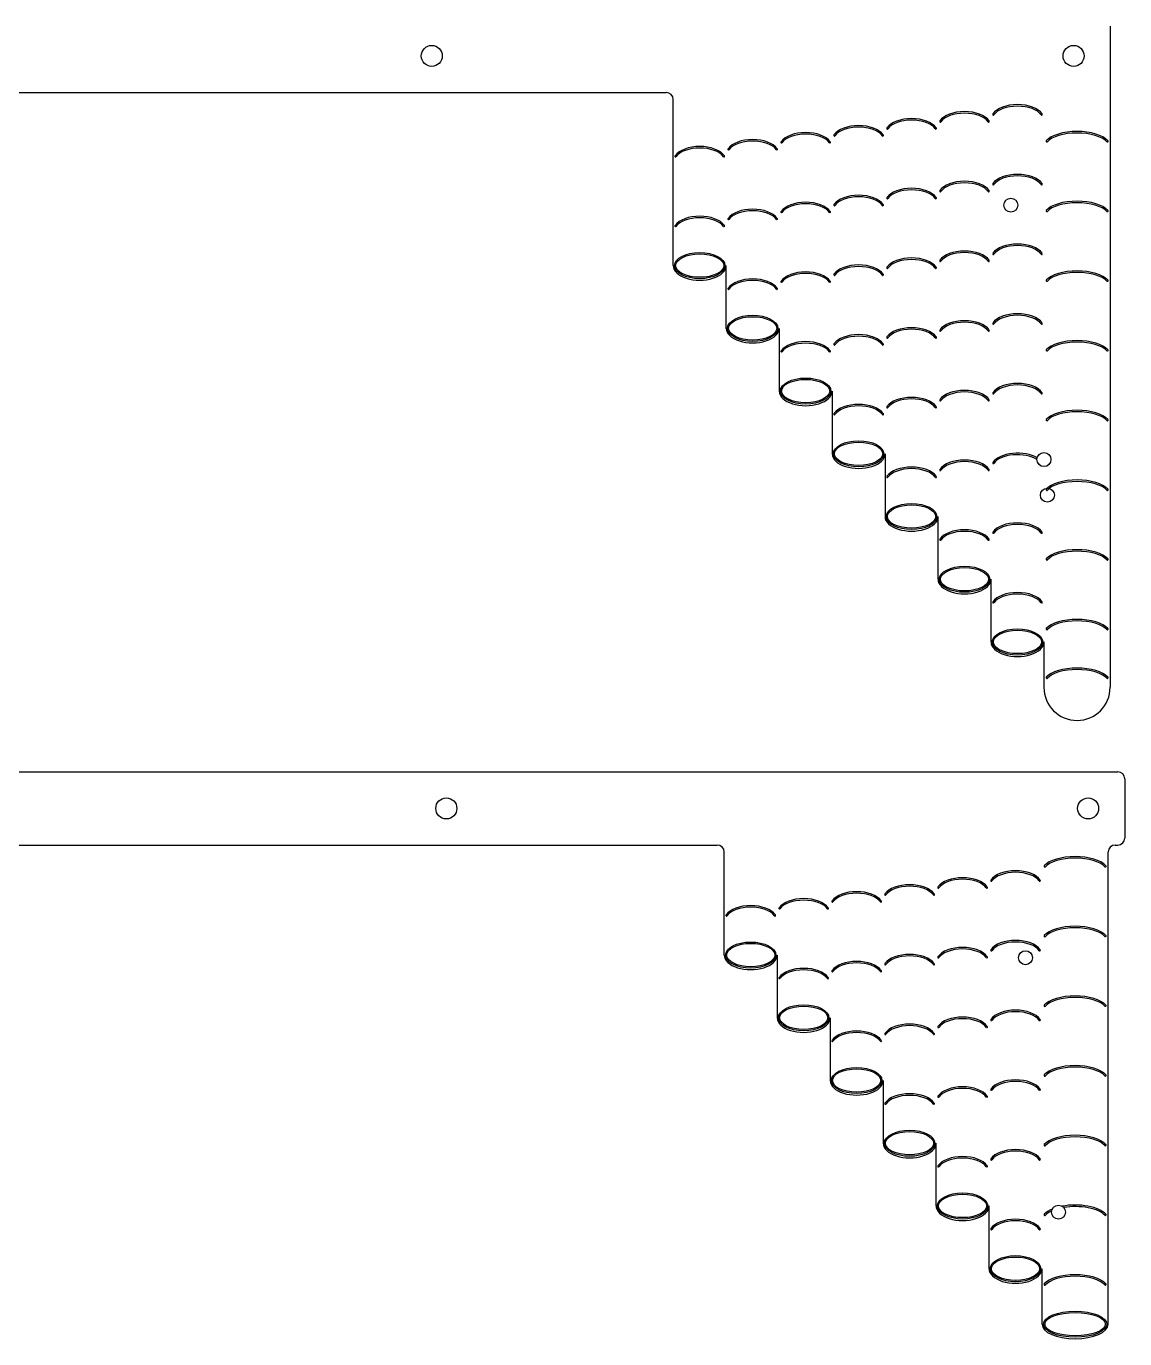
# Model space of a CAD drawing. Header units: millimetres. Extents: x -1211 to -100, y -1155 to 1320.
# Drawn here: x -294.1 to -136.4, y -858.4 to -670.1 of the extents above; entities that cross this region are included whole.
import ezdxf

# ---------------------------------------------------------------- set-up
doc = ezdxf.new("R2010")
doc.units = ezdxf.units.MM
doc.layers.get('0').update_dxf_attribs({"lineweight": 25, "true_color": 0xffffff})
for name, color, linetype, lineweight, true_color in [('brass', 7, 'Continuous', 25, 0x000000), ('f1', 7, 'Continuous', 25, 0x000000), ('f2', 7, 'Continuous', 25, 0x000000)]:
    doc.layers.add(name, color=color, linetype=linetype, lineweight=lineweight, true_color=true_color)

msp = doc.modelspace()

# ---------------------------------------------------------------- linework, layer by layer
msp.add_line((-364.75, -787.56), (-194.9, -787.56))
for centre in [(-150.68, -803.73), (-145.93, -840.23)]:
    msp.add_circle(centre, 1)
for centre, start, end in [((-194.9, -788.56), 0, 90), ((-137.8, -788.56), 90, 180)]:
    msp.add_arc(centre, 1, start, end)
at = {"layer": 'brass'}
for p, q in [((-136.43, -778.06), (-136.43, -786.56)), ((-137.8, -787.56), (-137.43, -787.56))]:
    msp.add_line(p, q, dxfattribs=at)
for centre, start, end in [((-137.43, -778.06), 0, 90), ((-137.43, -786.56), 270, 0)]:
    msp.add_arc(centre, 1, start, end, dxfattribs=at)
at = {"layer": 'f1'}
for p, q in [((-138.52, -670.09), (-138.52, -764.93)), ((-361.62, -679.59), (-202.22, -679.59)), ((-201.22, -704.43), (-201.22, -680.59)), ((-193.62, -713.43), (-193.62, -704.43)), ((-186.02, -713.43), (-186.02, -722.43)), ((-178.42, -722.43), (-178.42, -731.43)), ((-170.82, -731.43), (-170.82, -740.43)), ((-163.22, -749.43), (-163.22, -740.43)), ((-155.62, -758.43), (-155.62, -749.43)), ((-148.02, -758.43), (-148.02, -764.93)), ((-422.23, -777.06), (-137.43, -777.06))]:
    msp.add_line(p, q, dxfattribs=at)
for centre, radius in [((-235.87, -674.34), 1.51), ((-143.77, -674.34), 1.51), ((-152.77, -695.76), 1), ((-148.02, -732.26), 1), ((-147.53, -737.36), 1), ((-233.78, -782.31), 1.51), ((-141.68, -782.31), 1.51)]:
    msp.add_circle(centre, radius, dxfattribs=at)
for centre, radius, start, end in [((-202.22, -680.59), 1, 0, 90), ((-143.27, -764.93), 4.75, 180, 360)]:
    msp.add_arc(centre, radius, start, end, dxfattribs=at)
at = {"layer": 'f1', "color": 5, "true_color": 0x0000ff}
for centre, start, end in [((-147.61, -686.58), 135.4006, 321.3987), ((-138.92, -686.58), 218.6013, 44.5994), ((-147.61, -696.58), 135.4006, 321.3987), ((-138.92, -696.58), 218.6013, 44.5994), ((-147.61, -706.58), 135.4006, 321.3987), ((-138.92, -706.58), 218.6013, 44.5994), ((-147.61, -716.58), 135.4006, 321.3987), ((-138.92, -716.58), 218.6013, 44.5994), ((-147.61, -726.58), 135.4006, 321.3987), ((-138.92, -726.58), 218.6013, 44.5994), ((-147.61, -736.58), 135.4006, 321.3987), ((-138.92, -736.58), 218.6013, 44.5994), ((-147.61, -746.58), 135.4006, 321.3987), ((-138.92, -746.58), 218.6013, 44.5994), ((-147.61, -756.58), 135.4006, 321.3987), ((-138.92, -756.58), 218.6013, 44.5994), ((-147.61, -763.56), 135.4006, 321.3987), ((-138.92, -763.56), 218.6013, 44.5994)]:
    msp.add_arc(centre, 0.103, start, end, dxfattribs=at)
for centre, major_axis, ratio, start_param, end_param in [((-151.82, -683.43), (-3.8, 0), 0.55122, 3.51684, 5.907938), ((-151.82, -683.43), (-3.62, 0), 0.517205, 3.484857, 5.939921), ((-167.02, -685.43), (3.8, 0), 0.55122, 0.375247, 2.766345), ((-167.02, -685.43), (3.62, 0), 0.517205, 0.343264, 2.798328), ((-159.42, -684.43), (-3.8, 0), 0.55122, 3.51684, 5.907938), ((-159.42, -684.43), (-3.62, 0), 0.517205, 3.484857, 5.939921), ((-155.29, -682.74), (0, 0.103), 0.8, 0.79239, 4.038669), ((-148.34, -682.74), (0, 0.103), 0.8, 2.244517, 5.490795), ((-182.22, -687.43), (-3.8, 0), 0.55122, 3.51684, 5.907938), ((-174.62, -686.43), (-3.8, 0), 0.55122, 3.51684, 5.907938), ((-174.62, -686.43), (-3.62, 0), 0.517205, 3.484857, 5.939921), ((-170.49, -684.74), (0, 0.103), 0.8, 0.79239, 4.038669), ((-163.54, -684.74), (0, 0.103), 0.8, 2.244517, 5.490795), ((-162.89, -683.74), (0, 0.103), 0.8, 0.79239, 4.038669), ((-155.94, -683.74), (0, 0.103), 0.8, 2.244517, 5.490795), ((-143.27, -687.28), (-4.75, 0), 0.440976, 3.51684, 5.907938), ((-143.27, -687.28), (-4.53, 0), 0.413764, 3.484857, 5.939921), ((-197.42, -689.43), (-3.8, 0), 0.55122, 3.51684, 5.907938), ((-189.82, -688.43), (-3.8, 0), 0.55122, 3.51684, 5.907938), ((-189.82, -688.43), (-3.62, 0), 0.517205, 3.484857, 5.939921), ((-185.69, -686.74), (0, 0.103), 0.8, 0.79239, 4.038669), ((-182.22, -687.43), (-3.62, 0), 0.517205, 3.484857, 5.939921), ((-178.74, -686.74), (0, 0.103), 0.8, 2.244517, 5.490795), ((-178.09, -685.74), (0, 0.103), 0.8, 0.79239, 4.038669), ((-171.14, -685.74), (0, 0.103), 0.8, 2.244517, 5.490795), ((-200.89, -688.74), (0, 0.103), 0.8, 0.79239, 4.038669), ((-197.42, -689.43), (-3.62, 0), 0.517205, 3.484857, 5.939921), ((-193.94, -688.74), (0, 0.103), 0.8, 2.244517, 5.490795), ((-193.29, -687.74), (0, 0.103), 0.8, 0.79239, 4.038669), ((-186.34, -687.74), (0, 0.103), 0.8, 2.244517, 5.490795), ((-159.42, -694.43), (3.8, 0), 0.55122, 0.375247, 2.766345), ((-159.42, -694.43), (3.62, 0), 0.517205, 0.343264, 2.798328), ((-155.29, -692.74), (0, 0.103), 0.8, 0.79239, 4.038669), ((-151.82, -693.43), (-3.8, 0), 0.55122, 3.51684, 5.907938), ((-151.82, -693.43), (-3.62, 0), 0.517205, 3.484857, 5.939921), ((-148.34, -692.74), (0, 0.103), 0.8, 2.244517, 5.490795), ((-174.62, -696.43), (-3.8, 0), 0.55122, 3.51684, 5.907938), ((-174.62, -696.43), (-3.62, 0), 0.517205, 3.484857, 5.939921), ((-170.49, -694.74), (0, 0.103), 0.8, 0.79239, 4.038669), ((-167.02, -695.43), (-3.8, 0), 0.55122, 3.51684, 5.907938), ((-167.02, -695.43), (-3.62, 0), 0.517205, 3.484857, 5.939921), ((-163.54, -694.74), (0, 0.103), 0.8, 2.244517, 5.490795), ((-162.89, -693.74), (0, 0.103), 0.8, 0.79239, 4.038669), ((-155.94, -693.74), (0, 0.103), 0.8, 2.244517, 5.490795), ((-189.82, -698.43), (-3.8, 0), 0.55122, 3.51684, 5.907938), ((-189.82, -698.43), (-3.62, 0), 0.517205, 3.484857, 5.939921), ((-185.69, -696.74), (0, 0.103), 0.8, 0.79239, 4.038669), ((-182.22, -697.43), (-3.8, 0), 0.55122, 3.51684, 5.907938), ((-182.22, -697.43), (-3.62, 0), 0.517205, 3.484857, 5.939921), ((-178.74, -696.74), (0, 0.103), 0.8, 2.244517, 5.490795), ((-178.09, -695.74), (0, 0.103), 0.8, 0.79239, 4.038669), ((-171.14, -695.74), (0, 0.103), 0.8, 2.244517, 5.490795), ((-143.27, -697.28), (-4.75, 0), 0.440976, 3.51684, 5.907938), ((-143.27, -697.28), (-4.53, 0), 0.413764, 3.484857, 5.939921), ((-197.42, -699.43), (-3.8, 0), 0.55122, 3.51684, 5.907938), ((-197.42, -699.43), (-3.62, 0), 0.517205, 3.484857, 5.939921), ((-193.29, -697.74), (0, 0.103), 0.8, 0.79239, 4.038669), ((-186.34, -697.74), (0, 0.103), 0.8, 2.244517, 5.490795), ((-200.89, -698.74), (0, 0.103), 0.8, 0.79239, 4.038669), ((-193.94, -698.74), (0, 0.103), 0.8, 2.244517, 5.490795), ((-159.42, -704.43), (-3.8, 0), 0.55122, 3.51684, 5.907938), ((-151.82, -703.43), (3.8, 0), 0.55122, 0.375247, 2.766345), ((-151.82, -703.43), (3.62, 0), 0.517205, 0.343264, 2.798328), ((-167.02, -705.43), (-3.8, 0), 0.55122, 3.51684, 5.907938), ((-167.02, -705.43), (-3.62, 0), 0.517205, 3.484857, 5.939921), ((-162.89, -703.74), (0, 0.103), 0.8, 0.79239, 4.038669), ((-159.42, -704.43), (-3.62, 0), 0.517205, 3.484857, 5.939921), ((-155.94, -703.74), (0, 0.103), 0.8, 2.244517, 5.490795), ((-155.29, -702.74), (0, 0.103), 0.8, 0.79239, 4.038669), ((-148.34, -702.74), (0, 0.103), 0.8, 2.244517, 5.490795), ((-182.22, -707.43), (-3.8, 0), 0.55122, 3.51684, 5.907938), ((-182.22, -707.43), (-3.62, 0), 0.517205, 3.484857, 5.939921), ((-178.09, -705.74), (0, 0.103), 0.8, 0.79239, 4.038669), ((-174.62, -706.43), (-3.8, 0), 0.55122, 3.51684, 5.907938), ((-174.62, -706.43), (-3.62, 0), 0.517205, 3.484857, 5.939921), ((-171.14, -705.74), (0, 0.103), 0.8, 2.244517, 5.490795), ((-170.49, -704.74), (0, 0.103), 0.8, 0.79239, 4.038669), ((-163.54, -704.74), (0, 0.103), 0.8, 2.244517, 5.490795), ((-143.27, -707.28), (-4.75, 0), 0.440976, 3.51684, 5.907938), ((-143.27, -707.28), (-4.53, 0), 0.413764, 3.484857, 5.939921), ((-193.29, -707.74), (0, 0.103), 0.8, 0.79239, 4.038669), ((-189.82, -708.43), (-3.8, 0), 0.55122, 3.51684, 5.907938), ((-189.82, -708.43), (-3.62, 0), 0.517205, 3.484857, 5.939921), ((-186.34, -707.74), (0, 0.103), 0.8, 2.244517, 5.490795), ((-185.69, -706.74), (0, 0.103), 0.8, 0.79239, 4.038669), ((-178.74, -706.74), (0, 0.103), 0.8, 2.244517, 5.490795), ((-151.82, -713.43), (-3.8, 0), 0.55122, 3.51684, 5.907938), ((-151.82, -713.43), (-3.62, 0), 0.517205, 3.484857, 5.939921), ((-167.02, -715.43), (-3.8, 0), 0.55122, 3.51684, 5.907938), ((-167.02, -715.43), (-3.62, 0), 0.517205, 3.484857, 5.939921), ((-162.89, -713.74), (0, 0.103), 0.8, 0.79239, 4.038669), ((-159.42, -714.43), (-3.8, 0), 0.55122, 3.51684, 5.907938), ((-159.42, -714.43), (-3.62, 0), 0.517205, 3.484857, 5.939921), ((-155.94, -713.74), (0, 0.103), 0.8, 2.244517, 5.490795), ((-155.29, -712.74), (0, 0.103), 0.8, 0.79239, 4.038669), ((-148.34, -712.74), (0, 0.103), 0.8, 2.244517, 5.490795), ((-182.22, -717.43), (-3.8, 0), 0.55122, 3.51684, 5.907938), ((-182.22, -717.43), (-3.62, 0), 0.517205, 3.484857, 5.939921), ((-174.62, -716.43), (-3.8, 0), 0.55122, 3.51684, 5.907938), ((-174.62, -716.43), (-3.62, 0), 0.517205, 3.484857, 5.939921), ((-170.49, -714.74), (0, 0.103), 0.8, 0.79239, 4.038669), ((-163.54, -714.74), (0, 0.103), 0.8, 2.244517, 5.490795), ((-143.27, -717.28), (-4.75, 0), 0.440976, 3.51684, 5.907938), ((-143.27, -717.28), (-4.53, 0), 0.413764, 3.484857, 5.939921), ((-185.69, -716.74), (0, 0.103), 0.8, 0.79239, 4.038669), ((-178.74, -716.74), (0, 0.103), 0.8, 2.244517, 5.490795), ((-178.09, -715.74), (0, 0.103), 0.8, 0.79239, 4.038669), ((-171.14, -715.74), (0, 0.103), 0.8, 2.244517, 5.490795), ((-159.42, -724.43), (-3.8, 0), 0.55122, 3.51684, 5.907938), ((-159.42, -724.43), (-3.62, 0), 0.517205, 3.484857, 5.939921), ((-155.29, -722.74), (0, 0.103), 0.8, 0.79239, 4.038669), ((-151.82, -723.43), (-3.8, 0), 0.55122, 3.51684, 5.907938), ((-151.82, -723.43), (-3.62, 0), 0.517205, 3.484857, 5.939921), ((-148.34, -722.74), (0, 0.103), 0.8, 2.244517, 5.490795), ((-174.62, -726.43), (-3.8, 0), 0.55122, 3.51684, 5.907938), ((-174.62, -726.43), (-3.62, 0), 0.517205, 3.484857, 5.939921), ((-170.49, -724.74), (0, 0.103), 0.8, 0.79239, 4.038669), ((-167.02, -725.43), (-3.8, 0), 0.55122, 3.51684, 5.907938), ((-167.02, -725.43), (-3.62, 0), 0.517205, 3.484857, 5.939921), ((-163.54, -724.74), (0, 0.103), 0.8, 2.244517, 5.490795), ((-162.89, -723.74), (0, 0.103), 0.8, 0.79239, 4.038669), ((-155.94, -723.74), (0, 0.103), 0.8, 2.244517, 5.490795), ((-178.09, -725.74), (0, 0.103), 0.8, 0.79239, 4.038669), ((-171.14, -725.74), (0, 0.103), 0.8, 2.244517, 5.490795), ((-143.27, -727.28), (-4.75, 0), 0.440976, 3.51684, 5.907938), ((-143.27, -727.28), (-4.53, 0), 0.413764, 3.484857, 5.939921), ((-159.42, -734.43), (-3.8, 0), 0.55122, 3.51684, 5.907938), ((-151.82, -733.43), (-3.8, 0), 0.55122, 3.873976, 5.907938), ((-151.82, -733.43), (-3.62, 0), 0.517205, 3.82958, 5.939921), ((-167.02, -735.43), (-3.8, 0), 0.55122, 3.51684, 5.907938), ((-167.02, -735.43), (-3.62, 0), 0.517205, 3.484857, 5.939921), ((-162.89, -733.74), (0, 0.103), 0.8, 0.79239, 4.038669), ((-159.42, -734.43), (-3.62, 0), 0.517205, 3.484857, 5.939921), ((-155.94, -733.74), (0, 0.103), 0.8, 2.244517, 5.490795), ((-155.29, -732.74), (0, 0.103), 0.8, 0.79239, 4.038669), ((-170.49, -734.74), (0, 0.103), 0.8, 0.79239, 4.038669), ((-163.54, -734.74), (0, 0.103), 0.8, 2.244517, 5.490795), ((-143.27, -737.28), (-4.75, 0), 0.440976, 3.51684, 5.907938), ((-143.27, -737.28), (-4.53, 0), 0.413764, 3.484857, 5.939921), ((-151.82, -743.43), (-3.8, 0), 0.55122, 3.51684, 5.907938), ((-151.82, -743.43), (-3.62, 0), 0.517205, 3.484857, 5.939921), ((-162.89, -743.74), (0, 0.103), 0.8, 0.79239, 4.038669), ((-159.42, -744.43), (-3.8, 0), 0.55122, 3.51684, 5.907938), ((-159.42, -744.43), (-3.62, 0), 0.517205, 3.484857, 5.939921), ((-155.94, -743.74), (0, 0.103), 0.8, 2.244517, 5.490795), ((-155.29, -742.74), (0, 0.103), 0.8, 0.79239, 4.038669), ((-148.34, -742.74), (0, 0.103), 0.8, 2.244517, 5.490795), ((-143.27, -747.28), (-4.75, 0), 0.440976, 3.51684, 5.907938), ((-143.27, -747.28), (-4.53, 0), 0.413764, 3.484857, 5.939921), ((-151.82, -753.43), (-3.8, 0), 0.55122, 3.51684, 5.907938), ((-155.29, -752.74), (0, 0.103), 0.8, 0.79239, 4.038669), ((-151.82, -753.43), (-3.62, 0), 0.517205, 3.484857, 5.939921), ((-148.34, -752.74), (0, 0.103), 0.8, 2.244517, 5.490795), ((-143.27, -757.28), (-4.75, 0), 0.440976, 3.51684, 5.907938), ((-143.27, -757.28), (-4.53, 0), 0.413764, 3.484857, 5.939921), ((-143.27, -764.26), (-4.75, 0), 0.440976, 3.51684, 5.907938), ((-143.27, -764.26), (-4.53, 0), 0.413764, 3.484857, 5.939921)]:
    msp.add_ellipse(centre, major_axis=major_axis, ratio=ratio, start_param=start_param, end_param=end_param, dxfattribs=at)
for centre, major_axis, ratio in [((-197.42, -704.43), (-3.62, 0), 0.517205), ((-197.42, -704.43), (3.46, 0), 0.483354), ((-189.82, -713.43), (-3.62, 0), 0.517205), ((-189.82, -713.43), (3.46, 0), 0.483354), ((-182.22, -722.43), (-3.62, 0), 0.517205), ((-182.22, -722.43), (3.46, 0), 0.483354), ((-174.62, -731.43), (-3.62, 0), 0.517205), ((-174.62, -731.43), (3.46, 0), 0.483354), ((-167.02, -740.43), (-3.62, 0), 0.517205), ((-167.02, -740.43), (3.46, 0), 0.483354), ((-159.42, -749.43), (-3.62, 0), 0.517205), ((-159.42, -749.43), (3.46, 0), 0.483354), ((-151.82, -758.43), (-3.62, 0), 0.517205), ((-151.82, -758.43), (3.46, 0), 0.483354)]:
    msp.add_ellipse(centre, major_axis=major_axis, ratio=ratio, dxfattribs=at)
at = {"layer": 'f1'}
for centre in [(-197.42, -704.43), (-189.82, -713.43), (-182.22, -722.43), (-174.62, -731.43), (-167.02, -740.43), (-159.42, -749.43), (-151.82, -758.43)]:
    msp.add_ellipse(centre, major_axis=(-3.8, 0), ratio=0.55122, start_param=0, end_param=3.141593, dxfattribs=at)
at = {"layer": 'f2'}
for p, q in [((-193.9, -803.35), (-193.9, -788.56)), ((-138.8, -856.31), (-138.8, -788.56)), ((-186.3, -803.35), (-186.3, -812.35)), ((-178.7, -812.35), (-178.7, -821.35)), ((-171.1, -821.35), (-171.1, -830.35)), ((-163.5, -839.35), (-163.5, -830.35)), ((-155.9, -848.35), (-155.9, -839.35)), ((-148.3, -856.31), (-148.3, -848.35))]:
    msp.add_line(p, q, dxfattribs=at)
at = {"layer": 'f2', "color": 5, "true_color": 0x0000ff}
for centre, start, end in [((-147.9, -790.61), 135.4006, 321.3987), ((-139.21, -790.61), 218.6013, 44.5994), ((-147.9, -800.61), 135.4006, 321.3987), ((-139.21, -800.61), 218.6013, 44.5994), ((-147.9, -810.61), 135.4006, 321.3987), ((-139.21, -810.61), 218.6013, 44.5994), ((-147.9, -820.61), 135.4006, 321.3987), ((-139.21, -820.61), 218.6013, 44.5994), ((-147.9, -830.61), 135.4006, 321.3987), ((-139.21, -830.61), 218.6013, 44.5994), ((-147.9, -840.61), 135.4006, 321.3987), ((-139.21, -840.61), 218.6013, 44.5994), ((-147.9, -850.61), 135.4006, 321.3987), ((-139.21, -850.61), 218.6013, 44.5994)]:
    msp.add_arc(centre, 0.103, start, end, dxfattribs=at)
for centre, major_axis, ratio, start_param, end_param in [((-143.55, -791.31), (4.75, 0), 0.440976, 0.375247, 2.766345), ((-143.55, -791.31), (4.53, 0), 0.413764, 0.343264, 2.798328), ((-159.7, -794.35), (-3.8, 0), 0.55122, 3.51684, 5.907938), ((-159.7, -794.35), (-3.62, 0), 0.517205, 3.484857, 5.939921), ((-155.58, -792.66), (0, 0.103), 0.8, 0.79239, 4.038669), ((-152.1, -793.35), (3.8, 0), 0.55122, 0.375247, 2.766345), ((-152.1, -793.35), (3.62, 0), 0.517205, 0.343264, 2.798328), ((-148.62, -792.66), (0, 0.103), 0.8, 2.244517, 5.490795), ((-174.9, -796.35), (-3.8, 0), 0.55122, 3.51684, 5.907938), ((-174.9, -796.35), (-3.62, 0), 0.517205, 3.484857, 5.939921), ((-170.78, -794.66), (0, 0.103), 0.8, 0.79239, 4.038669), ((-167.3, -795.35), (-3.8, 0), 0.55122, 3.51684, 5.907938), ((-167.3, -795.35), (-3.62, 0), 0.517205, 3.484857, 5.939921), ((-163.82, -794.66), (0, 0.103), 0.8, 2.244517, 5.490795), ((-163.18, -793.66), (0, 0.103), 0.8, 0.79239, 4.038669), ((-156.22, -793.66), (0, 0.103), 0.8, 2.244517, 5.490795), ((-190.1, -798.35), (-3.8, 0), 0.55122, 3.51684, 5.907938), ((-190.1, -798.35), (-3.62, 0), 0.517205, 3.484857, 5.939921), ((-182.5, -797.35), (-3.8, 0), 0.55122, 3.51684, 5.907938), ((-182.5, -797.35), (-3.62, 0), 0.517205, 3.484857, 5.939921), ((-178.38, -795.66), (0, 0.103), 0.8, 0.79239, 4.038669), ((-171.42, -795.66), (0, 0.103), 0.8, 2.244517, 5.490795), ((-193.58, -797.66), (0, 0.103), 0.8, 0.79239, 4.038669), ((-186.62, -797.66), (0, 0.103), 0.8, 2.244517, 5.490795), ((-185.98, -796.66), (0, 0.103), 0.8, 0.79239, 4.038669), ((-179.02, -796.66), (0, 0.103), 0.8, 2.244517, 5.490795), ((-143.55, -801.31), (4.75, 0), 0.440976, 0.375247, 2.766345), ((-143.55, -801.31), (4.53, 0), 0.413764, 0.343264, 2.798328), ((-152.1, -803.35), (-3.8, 0), 0.55122, 3.51684, 5.907938), ((-152.1, -803.35), (-3.62, 0), 0.517205, 3.484857, 5.939921), ((-167.3, -805.35), (-3.8, 0), 0.55122, 3.51684, 5.907938), ((-167.3, -805.35), (-3.62, 0), 0.517205, 3.484857, 5.939921), ((-163.18, -803.66), (0, 0.103), 0.8, 0.79239, 4.038669), ((-159.7, -804.35), (-3.8, 0), 0.55122, 3.51684, 5.907938), ((-159.7, -804.35), (-3.62, 0), 0.517205, 3.484857, 5.939921), ((-156.22, -803.66), (0, 0.103), 0.8, 2.244517, 5.490795), ((-155.58, -802.66), (0, 0.103), 0.8, 0.79239, 4.038669), ((-148.62, -802.66), (0, 0.103), 0.8, 2.244517, 5.490795), ((-182.5, -807.35), (-3.8, 0), 0.55122, 3.51684, 5.907938), ((-182.5, -807.35), (-3.62, 0), 0.517205, 3.484857, 5.939921), ((-178.38, -805.66), (0, 0.103), 0.8, 0.79239, 4.038669), ((-174.9, -806.35), (-3.8, 0), 0.55122, 3.51684, 5.907938), ((-174.9, -806.35), (-3.62, 0), 0.517205, 3.484857, 5.939921), ((-171.42, -805.66), (0, 0.103), 0.8, 2.244517, 5.490795), ((-170.78, -804.66), (0, 0.103), 0.8, 0.79239, 4.038669), ((-163.82, -804.66), (0, 0.103), 0.8, 2.244517, 5.490795), ((-185.98, -806.66), (0, 0.103), 0.8, 0.79239, 4.038669), ((-179.02, -806.66), (0, 0.103), 0.8, 2.244517, 5.490795), ((-143.55, -811.31), (4.75, 0), 0.440976, 0.375247, 2.766345), ((-143.55, -811.31), (4.53, 0), 0.413764, 0.343264, 2.798328), ((-152.1, -813.35), (-3.8, 0), 0.55122, 3.51684, 5.907938), ((-152.1, -813.35), (-3.62, 0), 0.517205, 3.484857, 5.939921), ((-167.3, -815.35), (-3.8, 0), 0.55122, 3.51684, 5.907938), ((-167.3, -815.35), (-3.62, 0), 0.517205, 3.484857, 5.939921), ((-159.7, -814.35), (-3.8, 0), 0.55122, 3.51684, 5.907938), ((-159.7, -814.35), (-3.62, 0), 0.517205, 3.484857, 5.939921), ((-155.58, -812.66), (0, 0.103), 0.8, 0.79239, 4.038669), ((-148.62, -812.66), (0, 0.103), 0.8, 2.244517, 5.490795), ((-174.9, -816.35), (-3.8, 0), 0.55122, 3.51684, 5.907938), ((-174.9, -816.35), (-3.62, 0), 0.517205, 3.484857, 5.939921), ((-170.78, -814.66), (0, 0.103), 0.8, 0.79239, 4.038669), ((-163.82, -814.66), (0, 0.103), 0.8, 2.244517, 5.490795), ((-163.18, -813.66), (0, 0.103), 0.8, 0.79239, 4.038669), ((-156.22, -813.66), (0, 0.103), 0.8, 2.244517, 5.490795), ((-178.38, -815.66), (0, 0.103), 0.8, 0.79239, 4.038669), ((-171.42, -815.66), (0, 0.103), 0.8, 2.244517, 5.490795), ((-143.55, -821.31), (4.75, 0), 0.440976, 0.375247, 2.766345), ((-143.55, -821.31), (4.53, 0), 0.413764, 0.343264, 2.798328), ((-159.7, -824.35), (-3.8, 0), 0.55122, 3.51684, 5.907938), ((-159.7, -824.35), (-3.62, 0), 0.517205, 3.484857, 5.939921), ((-155.58, -822.66), (0, 0.103), 0.8, 0.79239, 4.038669), ((-152.1, -823.35), (-3.8, 0), 0.55122, 3.51684, 5.907938), ((-152.1, -823.35), (-3.62, 0), 0.517205, 3.484857, 5.939921), ((-148.62, -822.66), (0, 0.103), 0.8, 2.244517, 5.490795), ((-170.78, -824.66), (0, 0.103), 0.8, 0.79239, 4.038669), ((-167.3, -825.35), (-3.8, 0), 0.55122, 3.51684, 5.907938), ((-167.3, -825.35), (-3.62, 0), 0.517205, 3.484857, 5.939921), ((-163.82, -824.66), (0, 0.103), 0.8, 2.244517, 5.490795), ((-163.18, -823.66), (0, 0.103), 0.8, 0.79239, 4.038669), ((-156.22, -823.66), (0, 0.103), 0.8, 2.244517, 5.490795), ((-143.55, -831.31), (4.75, 0), 0.440976, 0.375247, 2.766345), ((-143.55, -831.31), (4.53, 0), 0.413764, 0.343264, 2.798328), ((-159.7, -834.35), (-3.8, 0), 0.55122, 3.51684, 5.907938), ((-152.1, -833.35), (-3.8, 0), 0.55122, 3.51684, 5.907938), ((-152.1, -833.35), (-3.62, 0), 0.517205, 3.484857, 5.939921), ((-163.18, -833.66), (0, 0.103), 0.8, 0.79239, 4.038669), ((-159.7, -834.35), (-3.62, 0), 0.517205, 3.484857, 5.939921), ((-156.22, -833.66), (0, 0.103), 0.8, 2.244517, 5.490795), ((-155.58, -832.66), (0, 0.103), 0.8, 0.79239, 4.038669), ((-148.62, -832.66), (0, 0.103), 0.8, 2.244517, 5.490795), ((-143.55, -841.31), (4.75, 0), 0.440976, 2.331185, 2.766345), ((-143.55, -841.31), (4.75, 0), 0.440976, 0.375247, 1.97119), ((-143.55, -841.31), (4.53, 0), 0.413764, 0.343264, 1.939842), ((-152.1, -843.35), (-3.8, 0), 0.55122, 3.51684, 5.907938), ((-152.1, -843.35), (-3.62, 0), 0.517205, 3.484857, 5.939921), ((-143.55, -841.31), (4.53, 0), 0.413764, 2.406411, 2.798328), ((-155.58, -842.66), (0, 0.103), 0.8, 0.79239, 4.038669), ((-148.62, -842.66), (0, 0.103), 0.8, 2.244517, 5.490795), ((-143.55, -851.31), (4.75, 0), 0.440976, 0.375247, 2.766345), ((-143.55, -851.31), (4.53, 0), 0.413764, 0.343264, 2.798328)]:
    msp.add_ellipse(centre, major_axis=major_axis, ratio=ratio, start_param=start_param, end_param=end_param, dxfattribs=at)
for centre, major_axis, ratio in [((-190.1, -803.35), (-3.62, 0), 0.517205), ((-190.1, -803.35), (3.46, 0), 0.483354), ((-182.5, -812.35), (-3.62, 0), 0.517205), ((-182.5, -812.35), (3.46, 0), 0.483354), ((-174.9, -821.35), (-3.62, 0), 0.517205), ((-174.9, -821.35), (3.46, 0), 0.483354), ((-167.3, -830.35), (-3.62, 0), 0.517205), ((-167.3, -830.35), (3.46, 0), 0.483354), ((-159.7, -839.35), (-3.62, 0), 0.517205), ((-159.7, -839.35), (3.46, 0), 0.483354), ((-152.1, -848.35), (-3.62, 0), 0.517205), ((-152.1, -848.35), (3.46, 0), 0.483354), ((-143.55, -856.31), (4.53, 0), 0.413764), ((-143.55, -856.31), (4.33, 0), 0.386683)]:
    msp.add_ellipse(centre, major_axis=major_axis, ratio=ratio, dxfattribs=at)
at = {"layer": 'f2'}
for centre, major_axis, ratio, start_param, end_param in [((-190.1, -803.35), (-3.8, 0), 0.55122, 0, 3.141593), ((-182.5, -812.35), (-3.8, 0), 0.55122, 0, 3.141593), ((-174.9, -821.35), (-3.8, 0), 0.55122, 0, 3.141593), ((-167.3, -830.35), (-3.8, 0), 0.55122, 0, 3.141593), ((-159.7, -839.35), (-3.8, 0), 0.55122, 0, 3.141593), ((-152.1, -848.35), (-3.8, 0), 0.55122, 0, 3.141593), ((-143.55, -856.31), (4.75, 0), 0.440976, 3.141593, 0)]:
    msp.add_ellipse(centre, major_axis=major_axis, ratio=ratio, start_param=start_param, end_param=end_param, dxfattribs=at)

doc.saveas('drawing.dxf')
